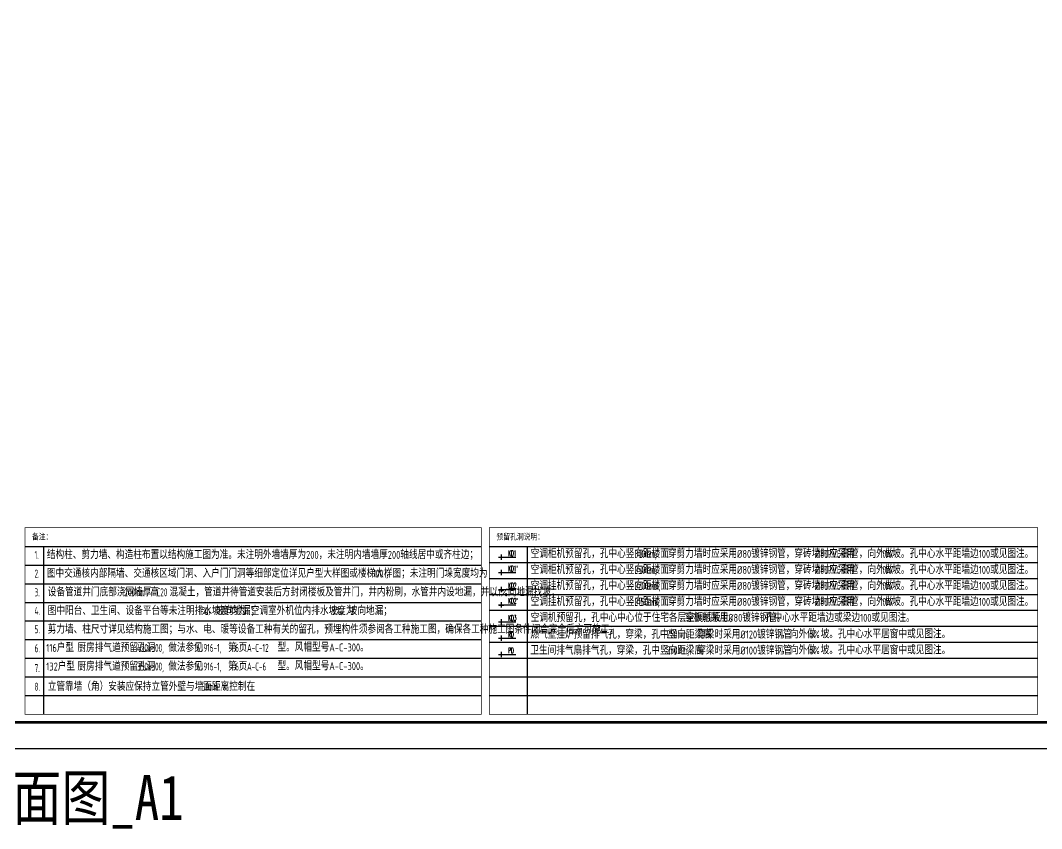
# Model space of a CAD drawing. Extents: x -518115 to 389031, y -231062 to 1628073.
# Drawn here: x 15434 to 53724, y 176221 to 206534 of the extents above; entities that cross this region are included whole.
import ezdxf

# ---------------------------------------------------------------- set-up
doc = ezdxf.new("R2010")
doc.units = 0
doc.header["$LTSCALE"] = 1000
doc.header["$MEASUREMENT"] = 0
doc.linetypes.add('DASH', pattern=[0.35, 0.25, -0.1])
for name, color, linetype in [('C-Sheet-图框', 101, 'Continuous'), ('DIM_LEAD', 3, 'Continuous'), ('PUB_TEXT', 4, 'Continuous'), ('图框', 140, 'Continuous'), ('导图字', 7, 'Continuous'), ('机电标识类', 1, 'Continuous')]:
    doc.layers.add(name, color=color, linetype=linetype)
doc.layers.add('yichutu', color=7, linetype='Continuous', true_color=0xffffff, plot=False)
doc.layers.add('平面-空调室内机', color=176, linetype='Continuous', lineweight=9)
doc.layers.add('空调', color=76, linetype='Continuous', lineweight=13)
doc.styles.add('_TCH_DIM', font='SIMPLEX.shx', dxfattribs={"width": 0.7, "bigfont": 'GBCBIG.shx'})
doc.styles.add('宋体', font='', dxfattribs={"height": 50})
doc.styles.add('房间名称', font='TSSDENG', dxfattribs={"width": 0.8, "bigfont": 'HZTXT'})
doc.styles.add('黑体', font='')
doc.styles.get('宋体').set_extended_font_data('SimSun')
doc.styles.get('黑体').set_extended_font_data('SimHei')

# ---------------------------------------------------------------- blocks, each defined once
blk = doc.blocks.new('TK')
at = {"layer": '图框'}
blk.add_lwpolyline([(465375, 548714), (549475, 548714), (549475, 489314), (465375, 489314)], close=True, dxfattribs=at)
blk.add_lwpolyline([(465375, 548714), (549475, 548714), (549475, 489314), (465375, 489314)], close=True, dxfattribs=at)
at = {"layer": '图框', "const_width": 100}
blk.add_lwpolyline([(548475, 490314), (548475, 547714), (467875, 547714), (467875, 490314)], close=True, dxfattribs=at)
blk = doc.blocks.new('yct-841-594-84100-59399.9999999999-100-1000.0')
at = {"layer": 'yichutu', "color": 7, "true_color": 0xffffff}
blk.add_lwpolyline([(0, 0), (0, 59400), (84100, 59400), (84100, 0)], close=True, dxfattribs=at)
blk = doc.blocks.new('dongkong')
blk.add_wipeout([(-603756, 210771), (-603756, 210571), (-603836, 210571), (-603836, 210771)])
at = {"layer": '机电标识类', "color": 250, "linetype": 'DASH', "ltscale": 400}
for p, q in [((-603896, 210671), (-603696, 210671)), ((-603796, 210771), (-603796, 210571))]:
    blk.add_line(p, q, dxfattribs=at)
at = {"layer": '空调', "color": 6, "linetype": 'DASH', "const_width": 2}
blk.add_lwpolyline([(-603756, 210771), (-603756, 210571), (-603836, 210571), (-603836, 210771)], close=True, dxfattribs=at)

msp = doc.modelspace()

# ---------------------------------------------------------------- linework, layer by layer
at = {"layer": 'C-Sheet-图框', "color": 0}
for p, q in [((15601, 186806.8), (32717.9, 186806.8)), ((16301, 186806.8), (16301, 180506.8)), ((33017.9, 186806.8), (53574, 186806.8)), ((34429.3, 186806.8), (34429.3, 180506.8)), ((15601, 186106.8), (32717.9, 186106.8)), ((33017.9, 186206.8), (53574, 186206.8)), ((15601, 185406.8), (32717.9, 185406.8)), ((33017.9, 185606.8), (53574, 185606.8)), ((33017.9, 185006.8), (53574, 185006.8)), ((15601, 184706.8), (32717.9, 184706.8)), ((33017.9, 184406.8), (53574, 184406.8)), ((15601, 184006.8), (32717.9, 184006.8)), ((33017.9, 183806.8), (53574, 183806.8)), ((33017.9, 183806.8), (53574, 183806.8)), ((15601, 183306.8), (32717.9, 183306.8)), ((33017.9, 183206.8), (53574, 183206.8)), ((15601, 182606.8), (32717.9, 182606.8)), ((33017.9, 182606.8), (53574, 182606.8)), ((15601, 181906.8), (32717.9, 181906.8)), ((33017.9, 181906.8), (53574, 181906.8)), ((15601, 181206.8), (32717.9, 181206.8)), ((33017.9, 181206.8), (53574, 181206.8))]:
    msp.add_line(p, q, dxfattribs=at)
at = {"layer": 'C-Sheet-图框', "color": 0, "const_width": 24}
msp.add_lwpolyline([(15601, 180506.8), (15601, 187506.8), (32717.9, 187506.8), (32717.9, 180506.8)], close=True, dxfattribs=at)
at = {"layer": 'DIM_LEAD'}
for points in [[(33464.8, 186401.4), (34011.9, 186401.4)], [(33464.8, 185826.2), (34011.9, 185826.2)], [(33464.8, 185190), (34011.9, 185190)], [(33464.8, 184615.5), (34011.9, 184615.5)], [(33464.8, 183974.9), (34011.9, 183974.9)], [(33464.8, 183362), (34011.9, 183362)], [(33464.8, 182756), (34011.9, 182756)]]:
    msp.add_lwpolyline(points, dxfattribs=at)

# ---------------------------------------------------------------- block references
msp.add_blockref('TK', (-466360.9, -310106.9))
at = {"layer": 'yichutu'}
msp.add_blockref('yct-841-594-84100-59399.9999999999-100-1000.0', (-985.9, 179206.8), dxfattribs=at)

# ---------------------------------------------------------------- texts
at = {"layer": 'DIM_LEAD', "color": 7, "style": '_TCH_DIM', "width": 0.458824}
for s, p in [('KD1', (33723.8, 186443)), ("KD1'", (33723.8, 185867.8)), ('KD2', (33723.8, 185231.6)), ("KD2'", (33723.8, 184657.1)), ('KD3', (33723.8, 184016.5)), ('RD', (33723.8, 183403.6)), ('PD', (33723.8, 182797.6))]:
    msp.add_text(s, height=208.25, dxfattribs=at).set_placement(p)
at = {"layer": 'PUB_TEXT', "color": 2}
for s, height, style, width, p in [('备注：', 227.85, '宋体', 0.8, (15866.6, 187058.2)), ('预留孔洞说明：', 227.85, '宋体', 0.8, (33283.6, 187058.2)), ('300mm,', 300, '房间名称', 0.56, (38459.3, 186375.3)), ('250mm,', 300, '房间名称', 0.56, (38459.3, 185775.3)), ('2200mm,', 300, '房间名称', 0.56, (38459.3, 185175.3)), ('2150mm,', 300, '房间名称', 0.56, (38459.3, 184575.3)), ('250mm,', 300, '房间名称', 0.56, (39665, 183362.3)), ('厨房排气道预留孔洞', 300, '房间名称', 0.8, (17574.5, 182848.6)), ('420x300,', 300, '房间名称', 0.56, (19801.8, 182848.6)), ('做法参见', 300, '房间名称', 0.8, (20977.8, 182848.6)), ('16J916-1,', 300, '房间名称', 0.56, (21937.8, 182848.6)), ('第', 300, '房间名称', 0.8, (23217.8, 182848.6)), ('6', 300, '房间名称', 0.56, (23486.7, 182848.6)), ('页', 300, '房间名称', 0.8, (23617.8, 182848.6)), ('A-C-12', 300, '房间名称', 0.56, (23931.5, 182848.6)), ('型。风帽型号A-C-300。', 300, '房间名称', 0.8, (25072.4, 182863.9)), ('250mm,', 300, '房间名称', 0.56, (39665, 182762.3)), ('厨房排气道预留孔洞', 300, '房间名称', 0.8, (17574.5, 182148.6)), ('350x300,', 300, '房间名称', 0.56, (19801.8, 182148.6)), ('做法参见', 300, '房间名称', 0.8, (20977.8, 182148.6)), ('16J916-1,', 300, '房间名称', 0.56, (21937.8, 182148.6)), ('第', 300, '房间名称', 0.8, (23217.8, 182148.6)), ('6', 300, '房间名称', 0.56, (23486.7, 182148.6)), ('页', 300, '房间名称', 0.8, (23617.8, 182148.6)), ('A-C-6', 300, '房间名称', 0.56, (23931.5, 182148.6)), ('型。风帽型号A-C-300。', 300, '房间名称', 0.8, (25072.4, 182163.9))]:
    msp.add_text(s, height=height, dxfattribs=dict(at, style=style, width=width)).set_placement(p)
at = {"layer": 'PUB_TEXT', "style": '房间名称'}
for s, width, p in [('1.', 0.56, (15965, 186336.3)), ('结构柱、剪力墙、构造柱布置以结构施工图为准。未注明外墙墙厚为200，未注明内墙墙厚200轴线居中或齐柱边；', 0.8, (16426.9, 186336.3)), ('空调柜机预留孔，孔中心竖向距楼面', 0.8, (34566.2, 186375.3)), ('穿剪力墙时应采用%%C80镀锌钢管，穿砖墙时应采用', 0.8, (39716, 186375.3)), ('%%c80PVC', 0.56, (45255, 186375.3)), ('套管，向外做', 0.8, (46223, 186375.3)), ('10%%%', 0.56, (47663, 186375.3)), ('坡。孔中心水平距墙边100或见图注。', 0.8, (48127, 186375.3)), ('空调柜机预留孔，孔中心竖向距楼面', 0.8, (34566.2, 185775.3)), ('穿剪力墙时应采用%%C80镀锌钢管，穿砖墙时应采用', 0.8, (39716, 185775.3)), ('套管，向外做', 0.8, (46223, 185775.3)), ('坡。孔中心水平距墙边100或见图注。', 0.8, (48127, 185775.3)), ('2.', 0.56, (15965, 185634)), ('图中交通核内部隔墙、交通核区域门洞、入户门门洞等细部定位详见户型大样图或楼梯大样图；未注明门垛宽度均为', 0.8, (16426.9, 185636.3)), ('100', 0.56, (28666.9, 185636.3)), ('；', 0.8, (29114.9, 185636.3)), ('%%c80PVC', 0.56, (45255, 185775.3)), ('10%%%', 0.56, (47663, 185775.3)), ('空调挂机预留孔，孔中心竖向距楼面', 0.8, (34566.2, 185175.3)), ('穿剪力墙时应采用%%C80镀锌钢管，穿砖墙时应采用', 0.8, (39716, 185175.3)), ('%%c80PVC', 0.56, (45255, 185175.3)), ('套管，向外做', 0.8, (46223, 185175.3)), ('10%%%', 0.56, (47663, 185175.3)), ('坡。孔中心水平距墙边100或见图注。', 0.8, (48127, 185175.3)), ('3.', 0.56, (15965, 184934)), ('设备管道井门底部浇同墙厚', 0.8, (16458.9, 184934)), ('200mm', 0.56, (19338.9, 184934)), ('高', 0.8, (20298.9, 184934)), ('C20', 0.56, (20538.9, 184934)), ('混凝土，管道井待管道安装后方封闭楼板及管井门，井内粉刷，水管井内设地漏，并以1%%%向地漏找坡；', 0.8, (21026.9, 184934)), ('图中阳台、卫生间、设备平台等未注明排水坡度均为', 0.8, (16458.9, 184234)), ('，坡向地漏；', 0.8, (22444.5, 184234)), ('空调室外机位内排水坡度为', 0.8, (24072, 184234)), ('，坡向地漏；', 0.8, (27419.7, 184234)), ('空调挂机预留孔，孔中心竖向距楼面', 0.8, (34566.2, 184575.3)), ('穿剪力墙时应采用%%C80镀锌钢管，穿砖墙时应采用', 0.8, (39716, 184575.3)), ('%%c80PVC', 0.56, (45255, 184575.3)), ('套管，向外做', 0.8, (46223, 184575.3)), ('10%%%', 0.56, (47663, 184575.3)), ('坡。孔中心水平距墙边100或见图注。', 0.8, (48127, 184575.3)), ('4.', 0.56, (15965, 184238.7)), ('1%', 0.56, (22140.5, 184234)), ('3%%%', 0.56, (27115.7, 184234)), ('空调机预留孔，孔中心中心位于住宅各层空调搁板上，', 0.8, (34566.2, 183975.3)), ('穿板时采用%%C80镀锌钢管。', 0.8, (40354.1, 183975.3)), ('孔中心水平距墙边或梁边100或见图注。', 0.8, (43355.4, 183975.3)), ('5.', 0.56, (15965, 183548.6)), ('剪力墙、柱尺寸详见结构施工图；与水、电、暖等设备工种有关的留孔，预埋构件须参阅各工种施工图，确保各工种施工图条件闭合完全后方可施工；', 0.8, (16458.9, 183538.7)), ('燃气壁挂炉预留排气孔，穿梁，孔中竖向距梁底', 0.8, (34555.7, 183349.2)), ('穿梁时采用%%C120镀锌钢管', 0.8, (40812.4, 183349.2)), ('，向外做', 0.8, (43962, 183362.3)), ('5%%%', 0.56, (45039.8, 183362.3)), ('坡。孔中心水平居窗中或见图注。', 0.8, (45440.8, 183362.3)), ('6.', 0.56, (15965, 182834)), ('卫生间排气扇排气孔，穿梁，孔中竖向距梁底', 0.8, (34555.7, 182749.2)), ('穿梁时采用%%C100镀锌钢管', 0.8, (40812.4, 182749.2)), ('，向外做', 0.8, (43962, 182762.3)), ('5%%%', 0.56, (45039.8, 182762.3)), ('坡。孔中心水平居窗中或见图注。', 0.8, (45440.8, 182762.3)), ('7.', 0.56, (15965, 182091.5)), ('8.', 0.56, (15965, 181391.5)), ('立管靠墙（角）安装应保持立管外壁与墙面距离控制在', 0.8, (16458.9, 181391.5)), ('50mm', 0.56, (22218.9, 181391.5)), ('。', 0.8, (23018.9, 181391.5))]:
    msp.add_text(s, height=300, dxfattribs=dict(at, width=width)).set_placement(p)
at = {"layer": 'PUB_TEXT', "color": 6, "style": '房间名称', "width": 0.8}
for s, p in [('116户型', (16403.2, 182848.6)), ('132户型', (16403.2, 182148.6))]:
    msp.add_text(s, height=300, dxfattribs=at).set_placement(p)
at = {"layer": '导图字', "color": 1, "style": '黑体', "width": 0.8}
msp.add_text('建施_15_屋顶层平面图_A1', height=1682.363, dxfattribs=at).set_placement((457.3, 176543.3))

# ---------------------------------------------------------------- next in the draw order: block references
at = {"layer": '平面-空调室内机', "ltscale": 0.3, "xscale": -1, "rotation": 90}
for p in [(244135.5, -417394.6), (244135.5, -417969.9), (244135.5, -418606.1), (244135.5, -419180.5), (244135.5, -419821.2), (244135.5, -420434.1), (244135.5, -421040)]:
    msp.add_blockref('dongkong', p, dxfattribs=at)

# ---------------------------------------------------------------- next in the draw order: linework, layer by layer
at = {"layer": 'C-Sheet-图框', "color": 0, "const_width": 24}
msp.add_lwpolyline([(33017.9, 180506.8), (33017.9, 187506.8), (53574, 187506.8), (53574, 180506.8)], close=True, dxfattribs=at)

doc.saveas('drawing.dxf')
